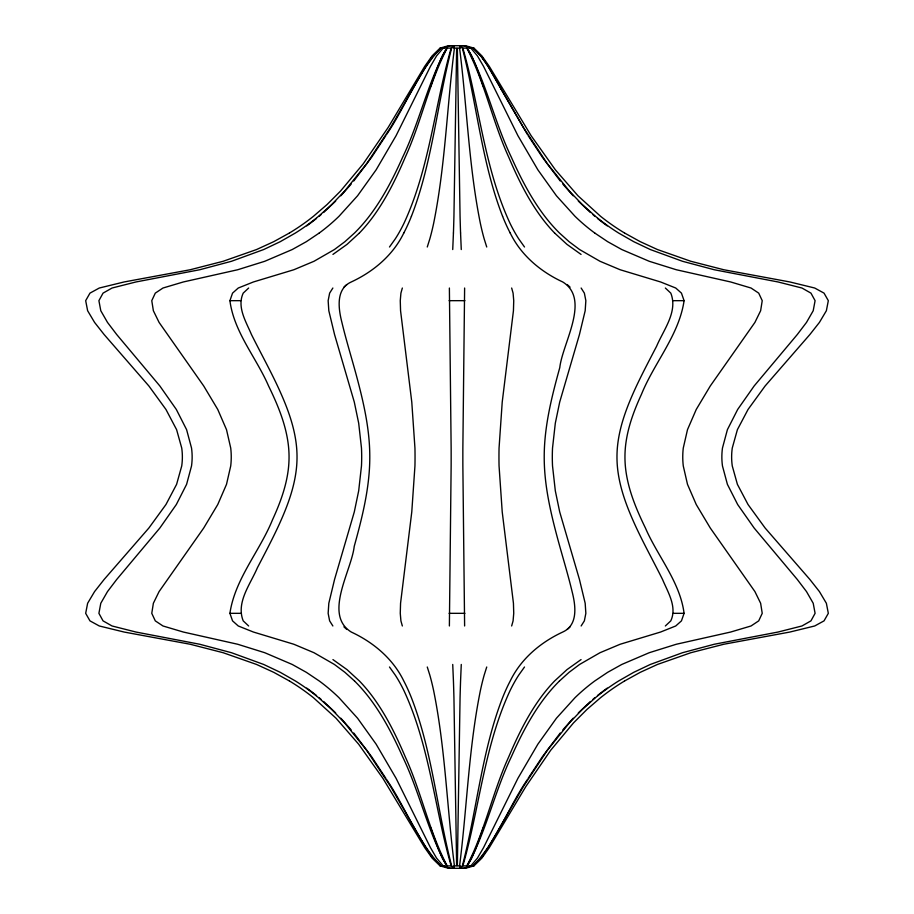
<?xml version="1.0" encoding="UTF-8"?>
<svg xmlns="http://www.w3.org/2000/svg" width="914" height="914" viewBox="0 0 914 914"><rect width="100%" height="100%" fill="white"/><g stroke="black" fill="none" stroke-linecap="round" stroke-linejoin="round"><path stroke-width="1.37" d="M449.38 625.976L451.139 465.923A62.792 1.325 -90 0 0 451.139 448.077L449.38 288.024M464.62 288.024L462.861 448.077A62.792 1.325 -90 0 0 462.861 465.923L464.62 625.976M453.435 233.001L452.727 249.545M461.273 664.455L460.565 680.999A226.055 4.764 -90 0 0 460.062 697.713L457.354 865.901L459.045 865.901M248.654 625.976L243.204 620.869C235.858 602.36 250.447 584.206 257.394 567.754C264.249 554.581 271.195 541.454 277.525 528.018C286.665 508.344 294.811 487.71 296.662 465.923A62.529 35.897 -90 0 0 296.662 448.077C294.811 426.29 286.665 405.656 277.525 385.982C269.356 368.571 260.033 351.73 251.453 334.513C246.106 321.762 236.703 307.093 243.204 293.131L248.654 288.024M665.346 288.024L670.796 293.131C678.142 311.64 663.553 329.794 656.606 346.246C649.751 359.419 642.805 372.546 636.475 385.982C627.335 405.656 619.189 426.29 617.338 448.077A62.529 35.897 -90 0 0 617.338 465.923C619.189 487.71 627.335 508.344 636.475 528.018C644.644 545.429 653.967 562.27 662.547 579.487C667.894 592.238 677.297 606.907 670.796 620.869L665.346 625.976M354.541 680.999L344.921 672.327L334.41 664.455L314.005 652.722L293.851 644.256L253.429 632.042L238.257 625.976L232.544 620.869L229.917 613.328C234.944 578.893 259.656 551.45 272.532 519.712C280.358 502.666 286.996 484.728 288.664 465.923A63.077 38.354 -90 0 0 288.664 448.077C286.699 426.175 278.119 405.565 268.579 385.982C256.183 357.431 233.995 332.159 229.917 300.672L232.544 293.131L238.257 288.024L253.429 281.958L293.851 269.744L314.005 261.278L334.41 249.545L344.921 241.673L354.541 233.001A224.958 136.792 -90 0 0 369.222 216.287C382.966 198.269 393.374 177.979 402.583 157.357C419.663 121.905 427.695 82.489 446.695 48.099M467.305 48.099C486.305 82.489 494.337 121.905 511.417 157.357C520.626 177.979 531.034 198.269 544.778 216.287A224.958 136.792 90 0 0 559.459 233.001L569.079 241.673L579.59 249.545L599.995 261.278L620.149 269.744L660.571 281.958L675.743 288.024L681.456 293.131L684.083 300.672C679.056 335.107 654.344 362.55 641.468 394.288C633.642 411.334 627.004 429.272 625.336 448.077A63.077 38.354 -90 0 0 625.336 465.923C627.301 487.825 635.881 508.435 645.421 528.018C657.817 556.569 680.005 581.841 684.083 613.328L681.456 620.869L675.743 625.976L660.571 632.042L620.149 644.256L599.995 652.722L579.59 664.455L569.079 672.327L559.459 680.999M402.343 288.024L400.915 293.131L400.263 300.672L400.561 310.737L411.78 402.091L414.945 448.077A78.17 14.75 -90 0 1 414.945 465.923L411.78 511.909L400.561 603.263L400.263 613.328L400.915 620.869L402.343 625.976M511.657 625.976L513.085 620.869L513.737 613.328L513.439 603.263L502.22 511.909L499.055 465.923A78.17 14.75 -90 0 1 499.055 448.077L502.22 402.091L513.439 310.737L513.737 300.672L513.085 293.131L511.657 288.024M427.272 246.997L429.82 238.874A182.172 34.366 90 0 0 433.636 223.359C445.312 165.594 446.992 106.424 454.429 48.099L453.755 48.099M486.728 667.003L484.18 675.126A182.172 34.366 -90 0 0 480.364 690.653C468.676 748.417 467.008 807.588 459.571 865.901L460.245 865.901M430.7 86.316L433.716 77.621M480.284 836.379L483.3 827.684M451.15 48.099C434.504 106.104 429.694 168.05 403.942 223.359A182.16 78.044 90 0 1 395.271 238.885L389.49 246.997M462.85 865.901C479.496 807.896 484.306 745.95 510.058 690.641A182.16 78.044 -90 0 1 518.729 675.115L524.51 667.003M434.173 76.365L437.383 67.567M476.617 846.433L479.827 837.635M411.414 216.287C432.425 162.269 437.075 103.762 451.653 48.099L454.315 45.7M437.84 66.311L441.713 57.136M472.287 856.864L476.16 847.689M403.794 233.001C393.031 255.223 373.415 271.675 351.284 281.958C335.529 288.973 338.42 308.806 341.905 322.413C346.292 340.796 351.947 358.848 356.826 377.105C363.018 400.343 368.491 423.97 369.587 448.077A62.152 19.331 -90 0 1 369.587 465.923C368.319 493.343 361.487 520.1 354.209 546.435C351.502 570.884 323.156 614.711 351.284 632.042C373.415 642.325 393.031 658.777 403.794 680.999A228.511 71.064 90 0 1 411.414 697.736C432.448 751.742 437.063 810.238 451.653 865.901L454.315 868.3M447.186 48.099C429.02 82.648 421.468 121.825 405.176 157.357C396.436 177.91 386.553 198.155 373.392 216.287A227.026 130.325 90 0 1 359.408 233.001M466.814 865.901C484.98 831.352 492.532 792.175 508.824 756.643C517.564 736.09 527.447 715.845 540.608 697.713A227.026 130.325 -90 0 1 554.592 680.999L566.977 669.619L581.064 659.577M442.262 55.823L446.992 48.099M467.008 865.901L471.738 858.177M386.553 134.518C405.759 106.447 417.23 72.914 440.822 48.099M527.447 779.482C508.241 807.553 496.77 841.086 473.178 865.901M467.305 865.901C486.305 831.511 494.337 792.095 511.417 756.643C520.626 736.021 531.034 715.731 544.778 697.713A224.958 136.792 90 0 1 559.459 680.999M332.867 288.024L329.634 293.131L328.149 300.672L328.823 310.737L334.547 334.513L354.301 402.091L358.688 423.205L361.476 448.077A78.181 33.498 -90 0 1 361.476 465.923L358.688 490.795L354.301 511.909L334.547 579.487L328.823 603.263L328.149 613.328L329.634 620.869L332.867 625.976M581.133 625.976L584.366 620.869L585.851 613.328L585.177 603.263L579.453 579.487L559.699 511.909L555.312 490.795L552.524 465.923A78.181 33.498 -90 0 1 552.524 448.077L555.312 423.205L559.699 402.091L579.453 334.513L585.177 310.737L585.851 300.672L584.366 293.131L581.133 288.024M385.834 135.683L371.564 157.357L353.764 180.995M528.166 778.317L542.436 756.643L560.236 733.005M429.614 60.484L432.836 55.823M481.164 858.177L484.386 853.516M351.17 184.102L340.842 195.779M562.83 729.898L573.158 718.221M440.754 48.099L433.076 55.823L425.89 66.311L390.586 127.503L366.628 163.766L344.658 191.083L331.713 204.519L318.575 216.287A227.86 215.795 -90 0 1 295.428 233.001L280.255 241.673L263.678 249.545L231.505 261.278L199.732 269.744L135.98 281.958L112.045 288.024L103.042 293.131L98.906 300.672L100.791 310.737L107.498 322.413L116.695 334.513L159.859 385.982L176.333 409.472L186.605 429.671L191.54 448.077A62.312 59.01 -90 0 1 191.54 465.923L186.605 484.329L176.333 504.528L159.859 528.018L116.695 579.487L107.498 591.587L100.791 603.263L98.906 613.328L103.042 620.869L112.045 625.976L135.98 632.042L199.732 644.256L231.505 652.722L263.678 664.455L280.255 672.327L295.428 680.999A227.86 215.795 90 0 1 318.575 697.713L331.713 709.481L344.658 722.917L366.628 750.234L390.586 786.497L425.89 847.689L433.076 858.177L440.754 865.901M359.408 233.001L347.023 244.381L332.936 254.423M473.246 865.901L480.924 858.177L488.11 847.689L523.414 786.497L547.372 750.234L569.342 722.917L582.287 709.481L595.425 697.713A227.86 215.795 -90 0 1 618.572 680.999L633.745 672.327L650.322 664.455L682.495 652.722L714.268 644.256L778.02 632.042L801.955 625.976L810.958 620.869L815.094 613.328L813.209 603.263L806.502 591.587L797.305 579.487L754.141 528.018L737.667 504.528L727.395 484.329L722.46 465.923A62.312 59.01 -90 0 1 722.46 448.077L727.395 429.671L737.667 409.472L754.141 385.982L797.305 334.513L806.502 322.413L813.209 310.737L815.094 300.672L810.958 293.131L801.955 288.024L778.02 281.958L714.268 269.744L682.495 261.278L650.322 249.545L633.745 241.673L618.572 233.001A227.86 215.795 90 0 1 595.425 216.287L582.287 204.519L569.342 191.083L547.372 163.766L523.414 127.503L487.973 66.311L480.833 55.823L473.178 48.099M433.807 54.863L440.594 48.099M473.406 865.901L480.193 859.137M335.689 201.103L323.567 212.528M578.311 712.897L590.433 701.472M624.548 233.001A223.667 223.656 90 0 1 600.544 216.287L577.968 195.779L555.369 169.821L531.114 135.683L489.253 66.311L481.815 55.823L473.852 48.099L465.466 45.7L448.534 45.7L440.148 48.099L432.185 55.823L424.747 66.311L388.13 127.503L363.281 163.766L340.511 191.083L327.086 204.519L313.456 216.287A223.667 223.656 -90 0 1 289.452 233.001M289.452 680.999A223.667 223.656 90 0 1 313.456 697.713L336.032 718.221L358.631 744.179L382.886 778.317L424.747 847.689L432.185 858.177L440.148 865.901L448.534 868.3L465.466 868.3L473.852 865.901L481.815 858.177L489.253 847.689L525.87 786.497L550.719 750.234L573.489 722.917L586.914 709.481L600.544 697.713A223.667 223.656 -90 0 1 624.548 680.999M459.959 47.482L461.936 45.7M343.927 287.156L346.806 284.551M567.194 629.449L570.073 626.844M452.064 868.3L454.041 866.518M459.685 868.3L462.347 865.901C476.925 810.238 481.575 751.731 502.586 697.713A228.511 71.064 -90 0 1 510.206 681.021C520.957 658.777 540.585 642.325 562.716 632.042C578.471 625.027 575.58 605.194 572.095 591.587C567.708 573.204 562.053 555.152 557.174 536.895C550.982 513.657 545.509 490.03 544.413 465.923A62.152 19.331 -90 0 1 544.413 448.077C545.681 420.657 552.513 393.9 559.791 367.565C562.498 343.116 590.844 299.289 562.716 281.958C540.585 271.675 520.969 255.223 510.206 233.001M460.108 47.482L462.176 45.7M451.824 868.3L453.892 866.518M319.169 216.287L320.928 214.779M593.072 699.221L594.831 697.713M319.272 233.001L306.35 241.673L292.217 249.545L264.786 261.278L237.697 269.744L183.36 281.958L162.966 288.024L155.289 293.131L151.77 300.672L153.369 310.737L159.082 322.413L203.719 385.982L217.761 409.472L226.512 429.671L230.728 448.077A62.735 50.978 -90 0 1 230.728 465.923L226.512 484.329L217.761 504.528L203.719 528.018L159.082 591.587L153.369 603.263L151.77 613.328L155.289 620.869L162.966 625.976L183.36 632.042L237.697 644.256L264.786 652.722L292.217 664.455L306.35 672.327L319.272 680.999A226.272 183.897 90 0 1 339.003 697.713L357.568 718.221L376.134 744.179L396.082 778.317L430.483 847.689L436.606 858.177L443.153 865.901L450.042 868.3M289.452 233.001L273.732 241.673L256.537 249.545L223.165 261.278L190.215 269.744L124.121 281.958L99.295 288.024L89.96 293.131L85.676 300.672L87.63 310.737L94.576 322.413L104.105 334.513L148.879 385.982L165.96 409.472L176.608 429.671L181.737 448.077A63.432 63.432 0 0 1 181.737 465.923L176.608 484.329L165.96 504.528L148.879 528.018L104.105 579.487L94.576 591.587L87.63 603.263L85.676 613.328L89.96 620.869L99.295 625.976L124.121 632.042L190.215 644.256L223.165 652.722L256.537 664.455L273.732 672.327L289.452 680.999M624.548 680.999L640.268 672.327L657.463 664.455L690.835 652.722L723.785 644.256L789.879 632.042L814.705 625.976L824.04 620.869L828.324 613.328L826.37 603.263L819.424 591.587L809.895 579.487L765.121 528.018L748.04 504.528L737.392 484.329L732.263 465.923A63.432 63.432 0 0 1 732.263 448.077L737.392 429.671L748.04 409.472L765.121 385.982L809.895 334.513L819.424 322.413L826.37 310.737L828.324 300.672L824.04 293.131L814.705 288.024L789.879 281.958L723.785 269.744L690.835 261.278L657.463 249.545L640.268 241.673L624.548 233.001M446.329 47.14L450.305 45.7M463.695 868.3L467.671 866.86M450.042 45.7L443.153 48.099L436.606 55.823L430.483 66.311L396.082 135.683L376.134 169.821L357.568 195.779L339.003 216.287A226.272 183.897 -90 0 1 319.272 233.001M463.958 868.3L470.847 865.901L477.394 858.177L483.517 847.689L517.918 778.317L537.866 744.179L556.432 718.221L574.997 697.713A226.272 183.897 -90 0 1 594.728 680.999L607.65 672.327L621.783 664.455L649.214 652.722L676.303 644.256L730.64 632.042L751.034 625.976L758.711 620.869L762.23 613.328L760.631 603.263L754.918 591.587L710.281 528.018L696.24 504.528L687.488 484.329L683.272 465.923A62.735 50.978 -90 0 1 683.272 448.077L687.488 429.671L696.24 409.472L710.281 385.982L754.918 322.413L760.631 310.737L762.23 300.672L758.711 293.131L751.034 288.024L730.64 281.958L676.303 269.744L649.214 261.278L621.783 249.545L607.65 241.673L594.728 233.001M440.148 48.099L444.695 48.099M446.203 48.099L451.539 48.099M454.955 48.099L456.646 48.099L453.938 216.287A226.055 4.764 -90 0 1 453.435 233.001M459.045 48.099L457.354 48.099L460.062 216.287A226.055 4.764 90 0 0 460.565 233.001M460.245 48.099L459.571 48.099C467.008 106.424 468.676 165.594 480.364 223.359A182.172 34.366 -90 0 0 484.18 238.885L486.728 246.997M462.461 48.099L467.797 48.099M469.305 48.099L473.852 48.099M229.917 300.672L240.713 300.672M449.094 300.672L464.906 300.672M673.287 300.672L684.083 300.672M229.917 613.328L240.713 613.328M449.094 613.328L464.906 613.328M673.287 613.328L684.083 613.328M440.148 865.901L444.695 865.901M446.203 865.901L451.539 865.901M453.755 865.901L454.429 865.901C446.992 807.576 445.324 748.406 433.636 690.641A182.172 34.366 90 0 0 429.82 675.126L427.272 667.003M454.955 865.901L456.646 865.901L453.938 697.713A226.055 4.764 90 0 0 453.435 680.999L452.727 664.455M462.461 865.901L467.797 865.901M469.305 865.901L473.852 865.901M463.958 45.7L470.847 48.099L477.394 55.823L483.517 66.311L517.918 135.683L537.866 169.821L556.432 195.779L574.997 216.287A226.272 183.897 90 0 0 594.728 233.001M463.695 45.7L467.671 47.14M446.329 866.86L450.305 868.3M581.064 254.423L566.977 244.381L554.592 233.001M332.936 659.577L347.023 669.619L359.408 680.999A227.026 130.325 90 0 1 373.392 697.713C386.553 715.845 396.436 736.09 405.176 756.643C421.468 792.175 429.02 831.352 447.186 865.901M593.072 214.779L594.831 216.287M319.169 697.713L320.928 699.221M451.824 45.7L453.892 47.482M460.108 866.518L462.176 868.3M590.433 212.528L578.311 201.103M323.567 701.472L335.689 712.897M459.685 45.7L462.347 48.099C476.925 103.762 481.575 162.269 502.586 216.287M452.064 45.7L454.041 47.482M459.959 866.518L461.936 868.3M567.194 284.551L570.073 287.156M343.927 626.844L346.806 629.449M473.406 48.099L480.193 54.863M433.807 859.137L440.594 865.901M473.246 48.099C485.757 59.147 492.749 74.674 501.101 88.795M440.822 865.901C417.23 841.086 405.759 807.553 386.553 779.482M573.158 195.779L562.83 184.102M340.842 718.221L351.17 729.898M560.236 180.995L542.436 157.357L528.166 135.683M353.764 733.005L371.564 756.643L385.834 778.317M524.51 246.997L518.729 238.874A182.16 78.044 -90 0 1 510.058 223.359C484.306 168.05 479.496 106.104 462.85 48.099M389.49 667.003L395.271 675.126A182.16 78.044 90 0 1 403.942 690.641C429.694 745.95 434.504 807.896 451.15 865.901M481.164 55.823L484.386 60.484M429.614 853.516L432.836 858.177M446.695 865.901C427.695 831.511 419.663 792.095 402.583 756.643C393.374 736.021 382.966 715.731 369.222 697.713A224.958 136.792 -90 0 0 354.541 680.999M527.447 134.518L500.918 88.795M467.008 48.099L471.738 55.823M442.262 858.177L446.992 865.901M466.814 48.099C484.98 82.648 492.532 121.825 508.824 157.357C517.564 177.91 527.447 198.155 540.608 216.287A227.026 130.325 -90 0 0 554.592 233.001M472.287 57.136L476.16 66.311M437.84 847.689L441.713 856.864M476.617 67.567L479.827 76.365M434.173 837.635L437.383 846.433M480.284 77.621L483.3 86.316M430.7 827.684L433.716 836.379M461.273 249.545L460.565 233.001M306.75 688.128A224.021 215.007 90 0 1 316.507 695.543M597.493 695.543A224.021 215.007 -90 0 1 607.25 688.128M411.414 216.287A228.511 71.075 90 0 1 403.794 233.001M510.206 233.001A228.511 71.075 -90 0 1 502.586 216.287M316.495 218.457A224.021 215.007 -90 0 1 306.75 225.872M607.25 225.872A224.021 215.007 90 0 1 597.505 218.457"/></g></svg>
